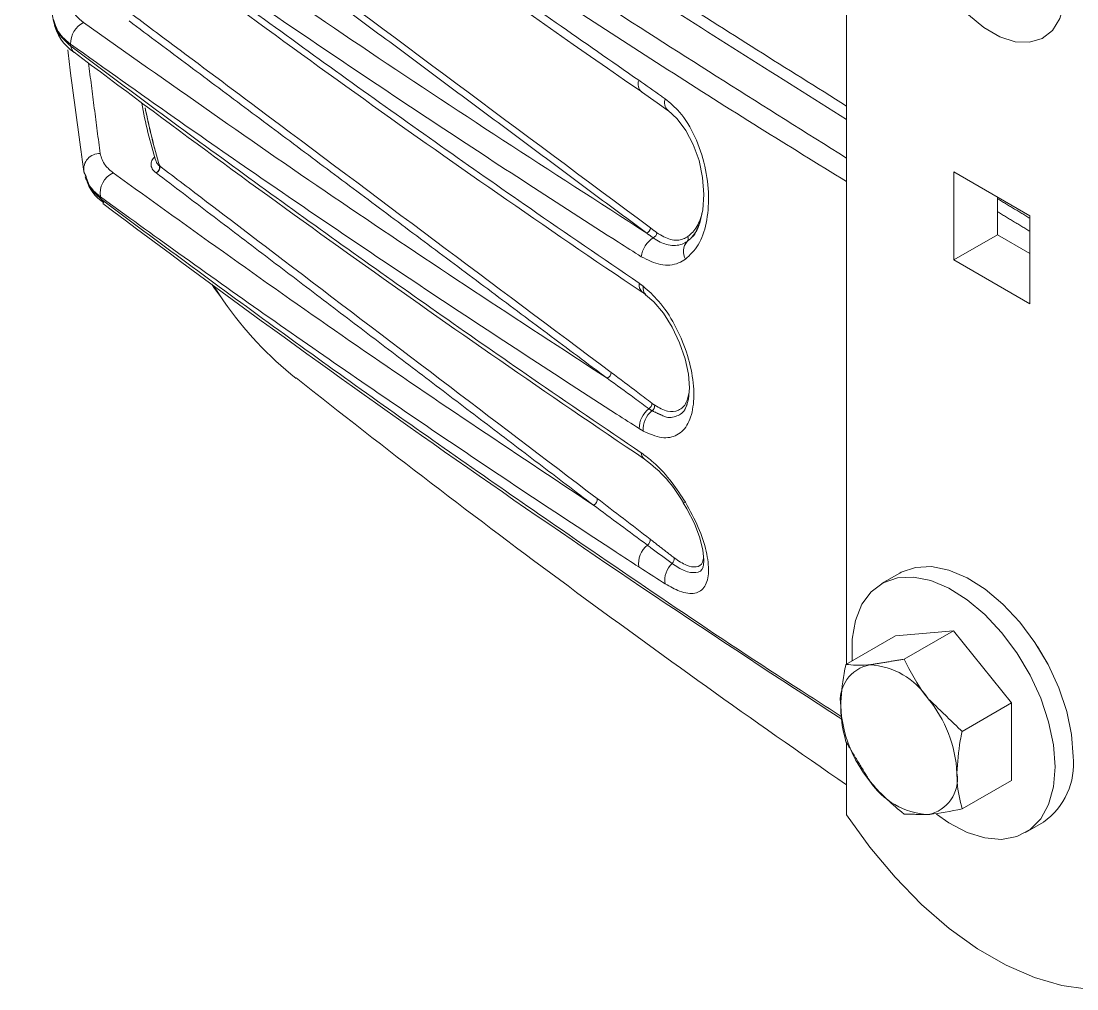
# Model space of a CAD drawing. Extents: x 2 to 136, y 1 to 99.
# Drawn here: x 7.322 to 10.534, y 80.752 to 83.697 of the extents above; entities that cross this region are included whole.
import ezdxf

# ---------------------------------------------------------------- set-up
doc = ezdxf.new("R2010")
doc.units = 0
doc.header["$MEASUREMENT"] = 0
doc.linetypes.add('SLD-Solid', pattern=[0])
doc.layers.add('OBJECT', color=7, linetype='CONTINUOUS')

msp = doc.modelspace()

# ---------------------------------------------------------------- linework, layer by layer
at = {"layer": 'OBJECT', "linetype": 'SLD-Solid', "lineweight": 15}
for p, q in [((9.8335, 88.6081), (9.8335, 81.7405)), ((10.3914, 83.1043), (10.1595, 83.2382)), ((10.1595, 83.2382), (10.1595, 82.9704)), ((7.5166, 83.2227), (7.5193, 83.2144)), ((7.5726, 83.1449), (7.5737, 83.1439)), ((10.2924, 83.0471), (10.2924, 83.1614)), ((10.3914, 82.8365), (10.3914, 83.1043)), ((10.2924, 83.0471), (10.1595, 82.9704)), ((10.3914, 82.99), (10.2924, 83.0471)), ((9.3639, 83.0409), (9.363, 83.0414)), ((10.1595, 82.9704), (10.3914, 82.8365)), ((7.9098, 82.8876), (7.938, 82.8454)), ((9.2125, 82.8721), (9.2221, 82.8648)), ((9.9952, 82.0171), (9.94, 81.9852)), ((9.982, 81.8263), (9.8316, 81.7394)), ((9.982, 81.8263), (10.1588, 81.8421)), ((10.1588, 81.8421), (10.0084, 81.7552)), ((10.1588, 81.8421), (10.3355, 81.6222)), ((10.3355, 81.6222), (10.1852, 81.5353)), ((10.3355, 81.6222), (10.3355, 81.3864)), ((9.8335, 81.5006), (9.8335, 81.2816)), ((10.3355, 81.3864), (10.1852, 81.2996)), ((10.3775, 81.2275), (10.4326, 81.2593))]:
    msp.add_line(p, q, dxfattribs=at)
at = {"layer": 'OBJECT', "linetype": 'SLD-Solid', "lineweight": 15, "flags": 128}
for points in [[(10.2754, 84.1764), (10.2275, 84.198), (10.1819, 84.2066), (10.1406, 84.2018), (10.1057, 84.1837), (10.0786, 84.1533), (10.0608, 84.1119), (10.053, 84.0615), (10.0556, 84.0045), (10.0685, 83.9434), (10.0911, 83.8813), (10.1223, 83.8209), (10.1606, 83.7651), (10.2043, 83.7165), (10.2513, 83.6774), (10.2995, 83.6496), (10.3466, 83.6344), (10.3903, 83.6325), (10.4286, 83.644), (10.4598, 83.6684), (10.4823, 83.7045), (10.4952, 83.7507), (10.4978, 83.8047), (10.4901, 83.8641), (10.4722, 83.9261), (10.4452, 83.9877), (10.4102, 84.0461), (10.369, 84.0986), (10.3233, 84.1427), (10.2754, 84.1764)], [(9.2097, 83.4813), (9.2574, 83.4483), (9.2894, 83.4251)], [(9.2895, 83.4256), (9.2897, 83.4255), (9.3182, 83.3998), (9.3446, 83.3646), (9.367, 83.322), (9.3845, 83.2728), (9.3955, 83.2209), (9.3995, 83.1695), (9.3965, 83.1224), (9.3874, 83.0829), (9.3741, 83.0535), (9.3625, 83.0392)], [(7.9024, 82.8961), (7.9083, 82.886), (7.9311, 82.8546)], [(9.2221, 82.8645), (9.247, 82.8428), (9.276, 82.8082), (9.3029, 82.7658), (9.3255, 82.7185), (9.3421, 82.6698), (9.3522, 82.6225), (9.3555, 82.5806), (9.3527, 82.5465), (9.3458, 82.5233), (9.3412, 82.516)], [(9.3368, 82.2311), (9.3478, 82.2132), (9.3703, 82.168), (9.3866, 82.125), (9.3963, 82.0871), (9.3995, 82.0578), (9.398, 82.0402), (9.3966, 82.036)], [(9.3433, 82.233), (9.3403, 82.2318), (9.3383, 82.2312), (9.3374, 82.2313), (9.3373, 82.2313)], [(10.5233, 81.4596), (10.5183, 81.5263), (10.5035, 81.5965), (10.4795, 81.6681), (10.4469, 81.7387), (10.4068, 81.8061), (10.3605, 81.8681), (10.3095, 81.9228), (10.2554, 81.9682), (10.2, 82.0031), (10.1451, 82.0262), (10.0923, 82.0369), (10.0435, 82.0347), (10.0001, 82.0198), (9.9952, 82.0171)], [(10.4681, 81.4278), (10.4631, 81.4944), (10.4484, 81.5647), (10.4243, 81.6363), (10.3917, 81.7069), (10.3516, 81.7743), (10.3054, 81.8363), (10.2544, 81.8909), (10.2003, 81.9364), (10.1449, 81.9712), (10.0899, 81.9944), (10.0372, 82.005), (9.9883, 82.0029), (9.945, 81.988), (9.9085, 81.9608), (9.88, 81.9223), (9.8605, 81.8735), (9.8506, 81.8162), (9.8506, 81.7522), (9.8508, 81.7505)], [(10.4492, 81.7344), (10.4452, 81.7422), (10.4144, 81.7944)], [(10.1076, 81.2836), (10.1449, 81.2575), (10.2003, 81.2284), (10.2544, 81.2114), (10.3054, 81.2071), (10.3516, 81.2157), (10.3917, 81.2368), (10.4243, 81.2698), (10.4484, 81.3136), (10.4631, 81.3668), (10.4681, 81.4278)], [(9.8335, 81.2816), (9.9044, 81.183), (9.9809, 81.0916), (10.0618, 81.0088), (10.146, 80.9359), (10.2321, 80.8739), (10.3188, 80.8239), (10.4049, 80.7864), (10.489, 80.7622), (10.5605, 80.7521)]]:
    msp.add_lwpolyline(points, dxfattribs=at)
at = {"layer": 'OBJECT', "linetype": 'SLD-Solid', "lineweight": 15}
for centre, radius, start, end in [((30.0509, 113.8406), 36.8237, 232.3769, 235.53156), ((29.2662, 112.6634), 35.9128, 232.6552, 236.05317), ((7.5633, 83.722), 0.1446, 191.0176, 235.9783), ((7.5434, 83.6288), 0.0712, 116.1928, 181.4315), ((9.9916, 83.8552), 2.5297, 185.1751, 185.3118), ((7.4982, 83.6219), 0.0254, 181.9058, 232.5236), ((31.0279, 114.7618), 39.0545, 232.92454, 236.05232), ((9.2309, 83.5051), 0.0318, 158.4884, 228.3673), ((9.0749, 83.6944), 1.408, 190.0952, 197.5307), ((9.5641, 83.8049), 1.9016, 191.2851, 196.77), ((9.5573, 83.803), 1.8944, 191.285, 196.7803), ((9.3113, 83.4489), 0.0319, 158.5141, 226.7988), ((7.5601, 83.2461), 0.0479, 87.3346, 188.9627), ((7.7244, 83.2529), 0.0192, 294.488, 9.8855), ((7.7249, 83.2528), 0.019, 293.3239, 9.9074), ((7.7384, 83.2497), 0.0083, 50.8683, 52.5132), ((7.6414, 83.2502), 0.126, 195.3123, 237.5265), ((7.6296, 83.1741), 0.0671, 114.3534, 190.5241), ((9.2456, 83.7017), 1.7665, 197.792, 198.0173), ((7.5881, 83.1625), 0.0235, 197.8095, 228.4787), ((30.8131, 114.0475), 38.67, 233.05401, 237.11859), ((9.2163, 83.0704), 0.0209, 296.0762, 352.0007), ((9.2357, 83.0559), 0.021, 297.4461, 351.8018), ((9.2856, 82.9713), 0.0773, 121.3911, 173.6443), ((9.3845, 82.9957), 0.0474, 139.6871, 209.5943), ((9.3383, 83.0353), 0.0135, 318.0948, 25.1795), ((9.2301, 82.8938), 0.028, 169.2357, 229.7118), ((9.239, 82.8836), 0.0249, 164.8253, 228.6319), ((8.8393, 83.4689), 1.096, 214.6724, 231.6111), ((9.0967, 82.6283), 0.0202, 295.3153, 359.6635), ((27.6717, 107.2483), 31.4284, 231.62056, 235.41815), ((9.2208, 82.5346), 0.0204, 303.4638, 358.8438), ((9.2774, 82.4581), 0.0748, 127.3147, 180.8474), ((9.2864, 82.4553), 0.0717, 128.8736, 184.5848), ((9.2301, 82.5272), 0.0196, 305.2618, 2.3787), ((9.2333, 82.3839), 0.0244, 181.327, 234.2723), ((8.9726, 82.0248), 0.419, 29.5222, 54.0245), ((9.0554, 82.2417), 0.0192, 293.7437, 8.133), ((9.2169, 82.1181), 0.0189, 303.9027, 7.5301), ((9.2698, 82.0474), 0.0693, 127.5624, 189.2919), ((9.2909, 82.061), 0.0184, 308.7664, 8.1638), ((9.3481, 81.9968), 0.0675, 132.4979, 190.3867), ((9.9243, 81.6301), 0.1099, 100.5467, 189.2519), ((9.8906, 81.5105), 0.2282, 33.4347, 86.5706), ((9.786, 81.3907), 0.3837, 2.6393, 39.7721), ((10.1991, 81.6301), 0.3837, 182.6393, 219.7721), ((10.3056, 81.4374), 0.2188, 305.501, 5.8111), ((10.0609, 81.3907), 0.1099, 280.5467, 9.2519), ((10.0946, 81.5104), 0.2282, 213.4347, 266.5706)]:
    msp.add_arc(centre, radius, start, end, dxfattribs=at)
for points, knots in [([(9.8335, 83.398), (9.6281, 83.5269), (9.1674, 83.816), (8.4748, 84.2776), (7.9977, 84.6151), (7.7591, 84.7838)], [0, 0, 0, 0, 0.286861, 0.643431, 1, 1, 1, 1]), ([(7.7807, 84.81), (7.7931, 84.8011), (7.8549, 84.7568), (8.1157, 84.571), (8.6013, 84.2347), (9.2224, 83.821), (9.6513, 83.5526), (9.8335, 83.4385)], [0, 0, 0, 0, 0.018838, 0.094192, 0.395621, 0.743224, 1, 1, 1, 1]), ([(7.6041, 84.7679), (7.8467, 84.596), (8.3317, 84.252), (9.0754, 83.756), (9.5844, 83.4365), (9.8335, 83.2801)], [0, 0, 0, 0, 0.337997, 0.675994, 1, 1, 1, 1]), ([(9.8335, 83.2089), (9.7449, 83.2633), (9.4673, 83.4339), (8.9468, 83.7693), (8.2747, 84.2164), (7.8021, 84.5523), (7.5658, 84.7202)], [0, 0, 0, 0, 0.112038, 0.35123, 0.675615, 1, 1, 1, 1]), ([(7.5636, 84.7111), (7.585, 84.6947), (7.6919, 84.6124), (7.972, 84.3995), (8.4104, 84.0752), (8.851, 83.7601), (9.1173, 83.5752), (9.2013, 83.5168)], [0, 0, 0, 0, 0.040495, 0.202477, 0.526502, 0.850527, 1, 1, 1, 1]), ([(7.3218, 84.2575), (7.3253, 84.2373), (7.3429, 84.1367), (7.3758, 83.9498), (7.4054, 83.7831), (7.4206, 83.697)], [0, 0, 0, 0, 0.107811, 0.539052, 1, 1, 1, 1]), ([(7.5125, 84.2043), (7.7911, 84.0088), (8.3484, 83.6177), (8.933, 83.2403), (9.2255, 83.0516)], [0, 0, 0, 0, 0.499822, 1, 1, 1, 1]), ([(7.6728, 84.2312), (7.6788, 84.2267), (7.7089, 84.2043), (7.8355, 84.1101), (8.3509, 83.7267), (8.8422, 83.3612), (9.237, 83.0675)], [0, 0, 0, 0, 0.011559, 0.057797, 0.242748, 1, 1, 1, 1]), ([(7.4722, 84.1405), (7.4938, 84.1241), (7.6019, 84.0424), (7.8848, 83.8309), (8.3271, 83.5085), (8.7968, 83.1768), (9.0916, 82.975), (9.2026, 82.8991)], [0, 0, 0, 0, 0.038703, 0.193516, 0.503195, 0.812873, 1, 1, 1, 1]), ([(9.2088, 82.9799), (9.1857, 82.9946), (9.0702, 83.0681), (8.7718, 83.2603), (8.3193, 83.5594), (7.8569, 83.8755), (7.5778, 84.0728), (7.4728, 84.1471)], [0, 0, 0, 0, 0.038714, 0.19357, 0.503334, 0.813098, 1, 1, 1, 1]), ([(7.471, 83.7507), (7.4752, 83.738), (7.4822, 83.7169), (7.5035, 83.6997), (7.512, 83.6927)], [0, 0, 0, 0, 0.598724, 1, 1, 1, 1]), ([(7.4722, 83.627), (7.4614, 83.6359), (7.4345, 83.6579), (7.4256, 83.6851), (7.4202, 83.7014)], [0, 0, 0, 0, 0.401356, 1, 1, 1, 1]), ([(7.4206, 83.697), (7.4237, 83.6859), (7.4312, 83.6584), (7.4573, 83.635), (7.4728, 83.621)], [0, 0, 0, 0, 0.40408, 1, 1, 1, 1]), ([(7.512, 83.6927), (7.7714, 83.5094), (8.2905, 83.1425), (8.8337, 82.7875), (9.1053, 82.61)], [0, 0, 0, 0, 0.499843, 1, 1, 1, 1]), ([(7.6618, 83.7159), (7.6678, 83.7114), (7.6978, 83.689), (7.824, 83.5946), (8.303, 83.2365), (8.758, 82.8964), (9.1169, 82.6282)], [0, 0, 0, 0, 0.012392, 0.061958, 0.260221, 1, 1, 1, 1]), ([(9.2026, 82.457), (9.1796, 82.4717), (9.0644, 82.5454), (8.767, 82.7381), (8.316, 83.0379), (7.8552, 83.3546), (7.577, 83.5525), (7.4722, 83.627)], [0, 0, 0, 0, 0.038703, 0.193516, 0.503195, 0.812873, 1, 1, 1, 1]), ([(7.5128, 83.2387), (7.51, 83.2587), (7.4961, 83.3588), (7.4791, 83.4823), (7.4667, 83.5859), (7.4639, 83.6094)], [0, 0, 0, 0, 0.161943, 0.809716, 1, 1, 1, 1]), ([(7.4728, 83.621), (7.4945, 83.6047), (7.6029, 83.5233), (7.887, 83.3123), (8.3308, 82.9908), (8.802, 82.6601), (9.0976, 82.459), (9.2088, 82.3834)], [0, 0, 0, 0, 0.038714, 0.19357, 0.503334, 0.813098, 1, 1, 1, 1]), ([(9.2013, 83.5168), (9.2242, 83.5009), (9.251, 83.4823), (9.2778, 83.4633), (9.2817, 83.4606)], [0, 0, 0, 0, 0.853893, 1, 1, 1, 1]), ([(9.2817, 83.4606), (9.2966, 83.448), (9.3315, 83.4186), (9.3749, 83.3469), (9.4052, 83.257), (9.4165, 83.1645), (9.4091, 83.081), (9.3853, 83.0117), (9.3573, 82.9854), (9.3433, 82.9723)], [0, 0, 0, 0, 0.113847, 0.266221, 0.419042, 0.568814, 0.71471, 0.857561, 1, 1, 1, 1]), ([(7.5623, 83.294), (7.566, 83.2815), (7.5721, 83.2601), (7.5932, 83.2425), (7.6019, 83.2352)], [0, 0, 0, 0, 0.585128, 1, 1, 1, 1]), ([(7.7324, 83.2354), (7.729, 83.2383), (7.7211, 83.2451), (7.7161, 83.2581), (7.7177, 83.2722), (7.725, 83.2804), (7.7283, 83.2843)], [0, 0, 0, 0, 0.205903, 0.477735, 0.756916, 1, 1, 1, 1]), ([(7.7329, 83.2705), (7.7336, 83.268), (7.7351, 83.2629), (7.7406, 83.2585), (7.7434, 83.2562)], [0, 0, 0, 0, 0.481065, 1, 1, 1, 1]), ([(7.7436, 83.2561), (7.7495, 83.2516), (7.7792, 83.2289), (7.904, 83.1339), (8.3412, 82.801), (8.7554, 82.4865), (9.0744, 82.2444)], [0, 0, 0, 0, 0.013409, 0.067044, 0.281584, 1, 1, 1, 1]), ([(7.5636, 83.1619), (7.5523, 83.1712), (7.5303, 83.1893), (7.5232, 83.2119), (7.5197, 83.2228)], [0, 0, 0, 0, 0.51644, 1, 1, 1, 1]), ([(7.5201, 83.2176), (7.522, 83.2109), (7.5284, 83.1881), (7.5502, 83.1689), (7.5658, 83.1553)], [0, 0, 0, 0, 0.288473, 1, 1, 1, 1]), ([(7.6019, 83.2352), (7.8399, 83.0641), (8.3159, 82.7216), (8.814, 82.39), (9.0631, 82.2241)], [0, 0, 0, 0, 0.49985, 1, 1, 1, 1]), ([(9.2013, 82.0362), (9.1785, 82.0511), (9.0644, 82.1253), (8.7698, 82.3193), (8.3236, 82.6214), (7.8932, 82.9232), (7.6427, 83.1046), (7.5636, 83.1619)], [0, 0, 0, 0, 0.040495, 0.202477, 0.526502, 0.850526, 1, 1, 1, 1]), ([(7.5658, 83.1553), (7.5874, 83.1391), (7.6954, 83.0579), (7.9786, 82.8479), (8.4211, 82.5277), (9.0293, 82.1043), (9.4938, 81.7882), (9.7848, 81.6023), (9.8175, 81.5814)], [0, 0, 0, 0, 0.030094, 0.150473, 0.391273, 0.632073, 0.958638, 1, 1, 1, 1]), ([(9.3505, 83.0411), (9.3606, 83.0499), (9.3805, 83.0671), (9.3904, 83.1008), (9.3953, 83.1173)], [0, 0, 0, 0, 0.51003, 1, 1, 1, 1]), ([(9.388, 83.0855), (9.3839, 83.0738), (9.3747, 83.0473), (9.3577, 83.0338), (9.3483, 83.0263)], [0, 0, 0, 0, 0.443397, 1, 1, 1, 1]), ([(9.2565, 83.0529), (9.2704, 83.0446), (9.2981, 83.028), (9.3301, 83.0298), (9.346, 83.0386), (9.3505, 83.0411)], [0, 0, 0, 0, 0.417952, 0.834105, 1, 1, 1, 1]), ([(9.3483, 83.0263), (9.3434, 83.0235), (9.3261, 83.0137), (9.2931, 83.0124), (9.2624, 83.0255), (9.2473, 83.0359), (9.2454, 83.0373)], [0, 0, 0, 0, 0.1657, 0.581558, 0.946738, 1, 1, 1, 1]), ([(9.3433, 82.9723), (9.3365, 82.9683), (9.3139, 82.955), (9.2683, 82.9502), (9.2287, 82.97), (9.2088, 82.9799)], [0, 0, 0, 0, 0.177217, 0.589279, 1, 1, 1, 1]), ([(9.2149, 82.8901), (9.2307, 82.876), (9.2659, 82.8447), (9.3124, 82.7741), (9.3487, 82.6901), (9.3685, 82.6049), (9.3703, 82.5283), (9.3537, 82.4687), (9.3199, 82.4337), (9.2726, 82.4243), (9.2341, 82.4412), (9.2149, 82.4496)], [0, 0, 0, 0, 0.092377, 0.205904, 0.319098, 0.43222, 0.545967, 0.660462, 0.7748, 0.887588, 1, 1, 1, 1]), ([(9.1169, 82.6282), (9.144, 82.6079), (9.1854, 82.5769), (9.2268, 82.5451), (9.2412, 82.5341)], [0, 0, 0, 0, 0.653613, 1, 1, 1, 1]), ([(9.2321, 82.5176), (9.2174, 82.5283), (9.1751, 82.5594), (9.1329, 82.59), (9.1053, 82.61)], [0, 0, 0, 0, 0.346361, 1, 1, 1, 1]), ([(9.2497, 82.528), (9.2631, 82.5205), (9.29, 82.5056), (9.3232, 82.5101), (9.3464, 82.5304), (9.3521, 82.5567), (9.3544, 82.5679)], [0, 0, 0, 0, 0.267927, 0.536099, 0.804723, 1, 1, 1, 1]), ([(9.3498, 82.5367), (9.348, 82.5303), (9.3419, 82.5089), (9.3178, 82.4932), (9.2909, 82.488), (9.2725, 82.497), (9.2688, 82.4988)], [0, 0, 0, 0, 0.155183, 0.526463, 0.902139, 1, 1, 1, 1]), ([(9.2088, 82.3834), (9.2212, 82.3741), (9.2532, 82.3503), (9.3009, 82.2983), (9.3301, 82.2532), (9.3433, 82.233)], [0, 0, 0, 0, 0.257997, 0.666581, 1, 1, 1, 1]), ([(9.0744, 82.2444), (9.1012, 82.224), (9.1549, 82.1832), (9.2088, 82.1415), (9.2357, 82.1206)], [0, 0, 0, 0, 0.500172, 1, 1, 1, 1]), ([(9.2275, 82.1024), (9.2, 82.1228), (9.1451, 82.1638), (9.0905, 82.204), (9.0631, 82.2241)], [0, 0, 0, 0, 0.499804, 1, 1, 1, 1]), ([(9.3433, 82.233), (9.3573, 82.2073), (9.3853, 82.1558), (9.4091, 82.0811), (9.4165, 82.0182), (9.4052, 81.9731), (9.3749, 81.9522), (9.3315, 81.9567), (9.2966, 81.9763), (9.2817, 81.9846)], [0, 0, 0, 0, 0.142439, 0.28529, 0.431186, 0.580958, 0.733779, 0.886153, 1, 1, 1, 1]), ([(9.3025, 82.0466), (9.2811, 82.0625), (9.2561, 82.0811), (9.2311, 82.0997), (9.2275, 82.1024)], [0, 0, 0, 0, 0.856217, 1, 1, 1, 1]), ([(9.3092, 82.0636), (9.3221, 82.0548), (9.348, 82.0372), (9.3773, 82.034), (9.3954, 82.0433), (9.3978, 82.0609), (9.3985, 82.0665)], [0, 0, 0, 0, 0.280416, 0.563595, 0.85999, 1, 1, 1, 1]), ([(9.2817, 81.9846), (9.2588, 81.9992), (9.2321, 82.0163), (9.2053, 82.0337), (9.2013, 82.0362)], [0, 0, 0, 0, 0.852454, 1, 1, 1, 1]), ([(9.3968, 82.036), (9.3967, 82.0359), (9.3942, 82.0236), (9.3756, 82.0172), (9.3436, 82.0198), (9.3153, 82.0382), (9.3025, 82.0466)], [0, 0, 0, 0, 0.002203, 0.35255, 0.705733, 1, 1, 1, 1]), ([(9.8316, 81.7394), (9.8296, 81.7302), (9.8203, 81.6865), (9.8178, 81.6451), (9.8158, 81.6125)], [0, 0, 0, 0, 0.211002, 1, 1, 1, 1]), ([(9.9042, 81.7382), (9.9021, 81.7381), (9.8725, 81.7355), (9.8513, 81.7376), (9.8316, 81.7394)], [0, 0, 0, 0, 0.070213, 1, 1, 1, 1]), ([(10.081, 81.6362), (10.0789, 81.6388), (10.0493, 81.6761), (10.0281, 81.7171), (10.0084, 81.7552)], [0, 0, 0, 0, 0.070214, 1, 1, 1, 1]), ([(9.8158, 81.6125), (9.816, 81.6033), (9.8167, 81.5639), (9.8251, 81.5299), (9.8316, 81.5037)], [0, 0, 0, 0, 0.231849, 1, 1, 1, 1]), ([(10.1694, 81.4084), (10.1714, 81.441), (10.1739, 81.4824), (10.1832, 81.5261), (10.1852, 81.5353)], [0, 0, 0, 0, 0.788998, 1, 1, 1, 1]), ([(10.1852, 81.2996), (10.1787, 81.3258), (10.1703, 81.3598), (10.1695, 81.3992), (10.1694, 81.4084)], [0, 0, 0, 0, 0.768151, 1, 1, 1, 1]), ([(9.9042, 81.3847), (9.9063, 81.3821), (9.9364, 81.3451), (9.9737, 81.3133), (10.0084, 81.2838)], [0, 0, 0, 0, 0.070214, 1, 1, 1, 1]), ([(10.081, 81.2826), (10.0831, 81.2828), (10.1132, 81.2856), (10.1505, 81.2929), (10.1852, 81.2996)], [0, 0, 0, 0, 0.070213, 1, 1, 1, 1])]:
    msp.add_open_spline(points, degree=3, knots=knots, dxfattribs=at)
for points in [[(9.2255, 83.0516), (7.6612, 84.2153)], [(9.1053, 82.61), (7.6502, 83.6975)], [(7.5268, 83.5697), (7.5623, 83.294)], [(7.5197, 83.2228), (7.5128, 83.2387)], [(9.0631, 82.2241), (7.7324, 83.2354)], [(10.2924, 83.1566), (10.3914, 83.097)], [(10.3914, 83.0574), (10.2924, 83.117)], [(9.2454, 83.0373), (9.2255, 83.0516)], [(9.237, 83.0675), (9.2565, 83.0529)], [(9.2026, 82.8991), (9.2149, 82.8901)], [(9.2412, 82.5341), (9.2497, 82.528)], [(9.2414, 82.5112), (9.2321, 82.5176)], [(9.2688, 82.4988), (9.2414, 82.5112)], [(9.2149, 82.4496), (9.2026, 82.457)], [(9.2357, 82.1206), (9.3092, 82.0636)], [(10.0084, 81.7552), (9.9042, 81.7382)], [(10.1852, 81.5353), (10.081, 81.6362)], [(9.8316, 81.5037), (9.9042, 81.3847)], [(10.0084, 81.2838), (10.081, 81.2826)]]:
    msp.add_open_spline(points, degree=1, dxfattribs=at)

doc.saveas('drawing.dxf')
